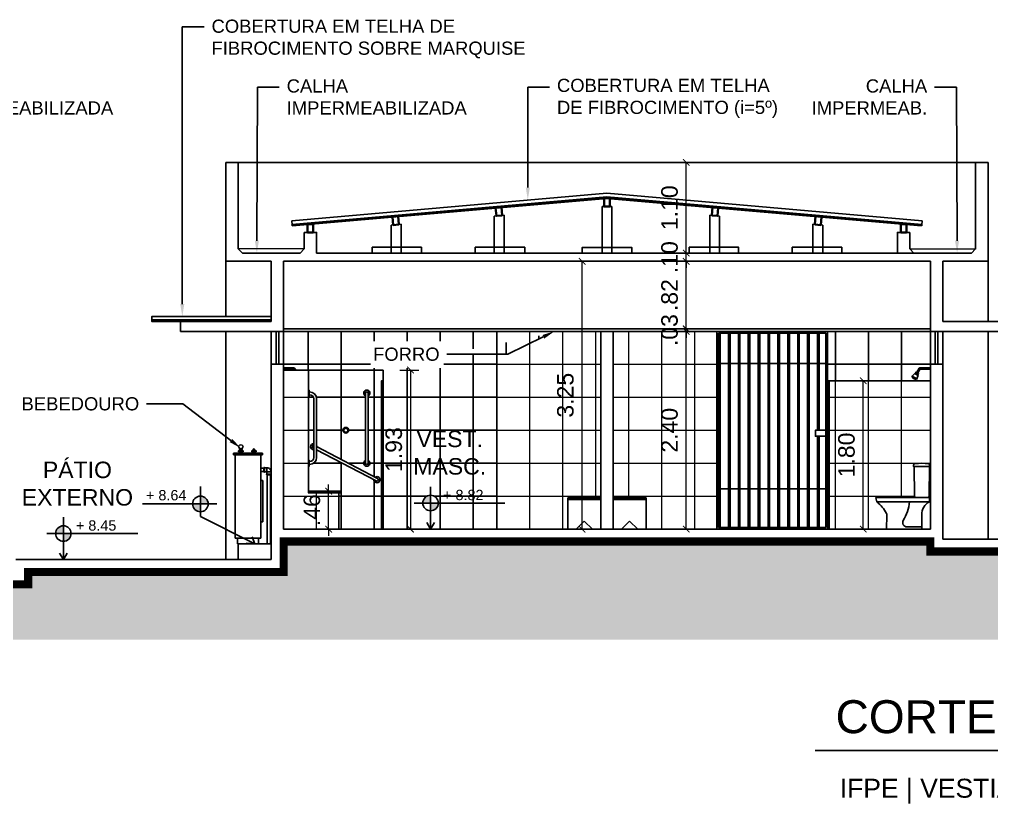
# Model space of a CAD drawing. Header units: metres. Extents: x 2304 to 3408, y 318 to 588.
# Drawn here: x 2666.67 to 2678.47, y 367.26 to 376.77 of the extents above; entities that cross this region are included whole.
import ezdxf
from ezdxf import colors
from ezdxf.entities.mleader import LeaderData, LeaderLine
from ezdxf.math import Vec2, Vec3

# ---------------------------------------------------------------- set-up
doc = ezdxf.new("R2010")
doc.units = ezdxf.units.M
doc.header["$LTSCALE"] = 5.5
doc.header["$MEASUREMENT"] = 0
doc.header["$PDMODE"] = 1
doc.linetypes.add('CONTINU', pattern=[0])
for name, color, linetype, lineweight in [('2prancha', 4, 'Continuous', 18), ('ESQUADRIAS', 3, 'Continuous', 35), ('HACH', 251, 'Continuous', 5), ('texto', 3, 'Continuous', 25)]:
    doc.layers.add(name, color=color, linetype=linetype, lineweight=lineweight)
for name, color, linetype in [('COTA 1 100', 2, 'Continuous'), ('COTA DE NÍVEL', 7, 'Continuous'), ('HACHURA PISOS', 250, 'Continuous'), ('Layout-int', 1, 'Continuous'), ('PENA 0.05', 8, 'Continuous'), ('PENA 0.15', 7, 'Continuous'), ('PENA 0.2', 2, 'Continuous'), ('PENA 01', 1, 'Continuous'), ('PENA 02', 2, 'Continuous'), ('PENA 03', 3, 'Continuous'), ('PENA 06', 6, 'Continuous'), ('TXT ESPECIFICAÇÃO', 7, 'Continuous'), ('TXT ESPECIFICAÇÕES', 7, 'Continuous')]:
    doc.layers.add(name, color=color, linetype=linetype)
doc.styles.add('GRAF', font='GRAF.SHX')
doc.styles.add('Luana', font='arial.ttf')
doc.styles.get("Standard").update_dxf_attribs({"font": 'arial.ttf'})
doc.dimstyles.new('arial100', dxfattribs={"dimtxt": 0.2, "dimasz": 0.08, "dimexe": 0.1, "dimexo": 0.2, "dimgap": 0.1, "dimtad": 1, "dimzin": 4, "dimdsep": 46, "dimtxsty": 'Luana', "dimblk": 'ARCHTICK', "dimcen": 0, "dimclrd": 7, "dimclre": 7, "dimclrt": 256, "dimadec": 0, "dimazin": 0, "dimtfac": 1, "dimtix": 1, "dimtmove": 0, "dimatfit": 3, "dimldrblk": 'CLOSEDBLANK', "dimfxl": 0, "dimlwd": 5, "dimlwe": 5, "dimarcsym": 0})
pattern_1 = [(0, (2670.17556, 370.5858), (0, 0.4), []), (90, (2670.17556, 370.5858), (-0.4, 2e-17), [])]
pattern_2 = [(90, (2675.15556, 370.60582), (-0.12, 7e-18), [])]

# ---------------------------------------------------------------- blocks, each defined once
blk = doc.blocks.new('7013017_v')
blk.add_lwpolyline([(663, 381, 0.482386), (660, 385), (179, 385, -0.001391), (179, 385), (179, 385, 0.41156), (193, 399), (195, 759), (204, 759), (204, 777, 0.395414), (184, 797, 0.021423), (24, 797, 0.395777), (10, 782), (10, 760, 0.414024), (12, 759), (15, 399, 0.410458), (29, 385), (29, 385, -0.001503), (29, 385), (10, 385), (12, 331, -0.275613), (105, 175), (105, 0), (532, 0), (527, 170, -0.126131), (532, 191, -0.113877), (650, 330)], format="xyb", close=True)
at = {"layer": 'Layout-int', "color": 0, "linetype": 'CONTINU'}
for points in [[(12, 759), (195, 759)], [(29, 385), (179, 385)], [(12, 331), (650, 330)], [(105, 28), (285, 28)]]:
    blk.add_lwpolyline(points, dxfattribs=at)
for points in [[(252, 331, 0.108889), (328, 105)], [(285, 28, 0.583648), (328, 105)]]:
    blk.add_lwpolyline(points, format="xyb", dxfattribs=at)
blk = doc.blocks.new('NIV02')
h = blk.add_hatch(color=256)
h.paths.add_polyline_path([(-43.09, -49.03, 0.414214), (-44.59, -50.53), (-43.09, -50.53)])
h.paths.add_polyline_path([(-43.09, -52.04, 0.414214), (-41.58, -50.53), (-43.09, -50.53)])
for p, q in [((-43.09, -47.38), (-43.09, -55.58)), ((-46.27, -50.53), (-28.68, -50.53))]:
    blk.add_line(p, q)
blk.add_lwpolyline([(-42.36, -54.32), (-43.09, -55.58), (-43.82, -54.32)])
blk.add_circle((-43.09, -50.53), 1.5)
at = {"style": 'GRAF'}
blk.add_attdef('ELEV', (-40.66, -49.96), '', height=1.26, dxfattribs=at)
blk = doc.blocks.new('A$C570A033E')
at = {"layer": 'PENA 01'}
for p, q in [((0.029, 1.139), (0.009, 1.188)), ((0.047, 1.139), (0.068, 1.188)), ((0.302, 1.1), (-0.05, 1.1)), ((-0.05, 1.08), (-0.05, 1.1)), ((0.302, 1.08), (-0.05, 1.08)), ((-0.03, 0.07), (-0.03, 1.08)), ((0.034, 1.142), (0.012, 1.129)), ((0.012, 1.129), (0.066, 1.129)), ((0.012, 1.12), (0.012, 1.129)), ((0.012, 1.12), (0.066, 1.12)), ((0.017, 1.1), (0.017, 1.12)), ((0.034, 1.153), (0.034, 1.142)), ((0.043, 1.153), (0.034, 1.153)), ((0.034, 1.142), (0.043, 1.142)), ((0.043, 1.142), (0.043, 1.153)), ((0.066, 1.129), (0.043, 1.142)), ((0.058, 1.1), (0.058, 1.12)), ((0.066, 1.129), (0.066, 1.12)), ((0.193, 1.142), (0.171, 1.129)), ((0.171, 1.129), (0.225, 1.129)), ((0.171, 1.12), (0.171, 1.129)), ((0.171, 1.12), (0.225, 1.12)), ((0.176, 1.1), (0.176, 1.12)), ((0.202, 1.153), (0.193, 1.153)), ((0.193, 1.153), (0.193, 1.142)), ((0.193, 1.142), (0.202, 1.142)), ((0.202, 1.142), (0.202, 1.153)), ((0.225, 1.129), (0.202, 1.142)), ((0.217, 1.1), (0.217, 1.12)), ((0.225, 1.129), (0.225, 1.12)), ((0.282, 0.07), (0.282, 1.08)), ((0.302, 1.08), (0.302, 1.1)), ((0.317, 0.92), (0.282, 0.92)), ((0.317, 0.88), (0.282, 0.88)), ((0.317, 0.928), (0.317, 0.872)), ((0.317, 0.928), (0.324, 0.928)), ((0.317, 0.872), (0.324, 0.872)), ((0.327, 0.925), (0.324, 0.928)), ((0.324, 0.872), (0.324, 0.928)), ((0.327, 0.875), (0.324, 0.872)), ((0.327, 0.925), (0.355, 0.925)), ((0.327, 0.875), (0.327, 0.925)), ((0.327, 0.875), (0.355, 0.875)), ((0.355, 0.847), (0.352, 0.844)), ((0.408, 0.844), (0.352, 0.844)), ((0.352, 0.837), (0.352, 0.844)), ((0.352, 0.837), (0.408, 0.837)), ((0.355, 0.875), (0.355, 0.925)), ((0.359, 0.923), (0.355, 0.923)), ((0.403, 0.875), (0.355, 0.875)), ((0.355, 0.847), (0.355, 0.875)), ((0.405, 0.847), (0.355, 0.847)), ((0.36, 0), (0.36, 0.837)), ((0.4, 0), (0.4, 0.837)), ((0.403, 0.875), (0.405, 0.875)), ((0.405, 0.847), (0.405, 0.875)), ((0.405, 0.847), (0.408, 0.844)), ((0.408, 0.837), (0.408, 0.844)), ((0.307, 0.77), (0.282, 0.77)), ((0.307, 0.27), (0.307, 0.77)), ((0.307, 0.27), (0.282, 0.27)), ((0.282, 0.07), (-0.03, 0.07)), ((0, 0), (0, 0.07)), ((0.252, 0), (0.252, 0.07))]:
    blk.add_line(p, q, dxfattribs=at)
for centre, radius, start, end in [((0.038, 1.164), 0.0377, 38.464, 141.536), ((0.36, 0.88), 0.043, 352.8092, 92.0271)]:
    blk.add_arc(centre, radius, start, end, dxfattribs=at)
blk = doc.blocks.new('Chuveiro13')
at = {"color": 0}
for p, q in [((-10.7, 20.7), (-10.7, 17.8)), ((-10.7, 20.7), (-10, 20.7)), ((-10.7, 17.8), (-10, 17.8)), ((-10, 20.7), (-10, 17.8)), ((-10, 20), (1.9, 20)), ((-10, 18.5), (1, 18.5)), ((1.9, 18), (4.3, 13.9)), ((2.7, 19.5), (5.6, 14.7)), ((3.5, 13.4), (6.4, 15.1)), ((3.5, 13.4), (6.4, 15)), ((4.1, 12.3), (3.5, 13.4)), ((4.1, 12.3), (7, 14)), ((4.1, 12.3), (5.3, 12.4)), ((4.2, 11.2), (8, 13.3)), ((4.2, 11.2), (5.3, 12.4)), ((4.3, 10.9), (8.1, 13.1)), ((5.3, 12.4), (6.4, 13)), ((7, 14), (6.4, 15.1)), ((7, 14), (6.4, 13)), ((8, 13.3), (6.4, 13)), ((11.3, 9.9), (8, 13.3)), ((5.6, 6.6), (4.2, 11.2)), ((5.6, 6.6), (11.3, 9.9)), ((5.6, 6.6), (6.1, 5.7)), ((6.1, 5.7), (11.8, 9)), ((7.2, 6.4), (7.9, 6.2)), ((7.9, 6.2), (10.5, 7.7)), ((10.7, 8.4), (10.5, 7.7)), ((11.3, 9.9), (11.8, 9))]:
    blk.add_line(p, q, dxfattribs=at)
for centre in [(1, 17.5), (1.9, 19)]:
    blk.add_arc(centre, 1, 30, 90, dxfattribs=at)
blk = doc.blocks.new('_ArchTick')
at = {"color": 0, "linetype": 'ByBlock', "const_width": 0.15}
blk.add_lwpolyline([(-0.5, -0.5), (0.5, 0.5)], dxfattribs=at)
blk = doc.blocks.new('*D143')
at = {"layer": 'COTA 1 100', "color": 7, "lineweight": 5}
for p, q in [((2677.526, 372.986), (2674.663, 372.986)), ((2674.763, 370.586), (2674.763, 372.986)), ((2677.526, 370.586), (2674.663, 370.586))]:
    blk.add_line(p, q, dxfattribs=at)
at = {"layer": 'Defpoints', "color": 0}
for p in [(2674.763, 372.986), (2677.726, 372.986), (2677.726, 370.586)]:
    blk.add_point(p, dxfattribs=at)
at = {"layer": 'COTA 1 100', "color": 7, "lineweight": 5, "xscale": 0.08, "yscale": 0.08, "zscale": 0.08}
for p, rotation in [((2674.763, 372.986), 90), ((2674.763, 370.586), 270)]:
    blk.add_blockref('_ArchTick', p, dxfattribs=dict(at, rotation=rotation))
at = {"layer": 'COTA 1 100', "insert": (2674.561, 371.786), "char_height": 0.2, "attachment_point": 5, "rotation": 90, "style": 'Luana'}
blk.add_mtext('2.40', dxfattribs=at)
blk = doc.blocks.new('_ClosedBlank')
at = {"layer": '2prancha', "color": 0, "lineweight": -2}
for p, q in [((-1, 0.17), (0, 0)), ((-1, 0.17), (-1, -0.17)), ((0, 0), (-1, -0.17))]:
    blk.add_line(p, q, dxfattribs=at)
blk = doc.blocks.new('*D144')
at = {"layer": 'COTA 1 100', "color": 7, "lineweight": 5}
for p, q in [((2677.526, 373.016), (2674.663, 373.016)), ((2674.763, 373.016), (2674.763, 373.096)), ((2674.763, 372.986), (2674.763, 373.016)), ((2677.526, 372.986), (2674.663, 372.986)), ((2674.763, 372.986), (2674.763, 372.906))]:
    blk.add_line(p, q, dxfattribs=at)
at = {"layer": 'Defpoints', "color": 0}
for p in [(2674.763, 373.016), (2677.726, 373.016), (2677.726, 372.986)]:
    blk.add_point(p, dxfattribs=at)
at = {"layer": 'COTA 1 100', "color": 7, "lineweight": 5, "xscale": 0.08, "yscale": 0.08, "zscale": 0.08}
for p, rotation in [((2674.763, 373.016), 270), ((2674.763, 372.986), 90)]:
    blk.add_blockref('_ArchTick', p, dxfattribs=dict(at, rotation=rotation))
at = {"layer": 'COTA 1 100', "insert": (2674.561, 373.001), "char_height": 0.2, "attachment_point": 5, "rotation": 90, "style": 'Luana'}
blk.add_mtext('.03', dxfattribs=at)
blk = doc.blocks.new('*D145')
at = {"layer": 'COTA 1 100', "color": 7, "lineweight": 5}
for p, q in [((2677.526, 373.836), (2674.663, 373.836)), ((2674.763, 373.016), (2674.763, 373.836)), ((2677.526, 373.016), (2674.663, 373.016))]:
    blk.add_line(p, q, dxfattribs=at)
at = {"layer": 'Defpoints', "color": 0}
for p in [(2674.763, 373.836), (2677.726, 373.836), (2677.726, 373.016)]:
    blk.add_point(p, dxfattribs=at)
at = {"layer": 'COTA 1 100', "color": 7, "lineweight": 5, "xscale": 0.08, "yscale": 0.08, "zscale": 0.08}
for p, rotation in [((2674.763, 373.836), 90), ((2674.763, 373.016), 270)]:
    blk.add_blockref('_ArchTick', p, dxfattribs=dict(at, rotation=rotation))
at = {"layer": 'COTA 1 100', "insert": (2674.561, 373.426), "char_height": 0.2, "attachment_point": 5, "rotation": 90, "style": 'Luana'}
blk.add_mtext('.82', dxfattribs=at)
blk = doc.blocks.new('*D146')
at = {"layer": 'COTA 1 100', "color": 7, "lineweight": 5}
for p, q in [((2674.763, 373.936), (2674.763, 374.016)), ((2677.526, 373.936), (2674.663, 373.936)), ((2677.526, 373.836), (2674.663, 373.836)), ((2674.763, 373.836), (2674.763, 373.936)), ((2674.763, 373.836), (2674.763, 373.756))]:
    blk.add_line(p, q, dxfattribs=at)
at = {"layer": 'Defpoints', "color": 0}
for p in [(2674.763, 373.936), (2677.726, 373.936), (2677.726, 373.836)]:
    blk.add_point(p, dxfattribs=at)
at = {"layer": 'COTA 1 100', "color": 7, "lineweight": 5, "xscale": 0.08, "yscale": 0.08, "zscale": 0.08}
for p, rotation in [((2674.763, 373.936), 270), ((2674.763, 373.836), 90)]:
    blk.add_blockref('_ArchTick', p, dxfattribs=dict(at, rotation=rotation))
at = {"layer": 'COTA 1 100', "insert": (2674.561, 373.886), "char_height": 0.2, "attachment_point": 5, "rotation": 90, "style": 'Luana'}
blk.add_mtext('.10', dxfattribs=at)
blk = doc.blocks.new('*D147')
at = {"layer": 'COTA 1 100', "color": 7, "lineweight": 5}
for p, q in [((2671.286, 372.516), (2671.516, 372.516)), ((2671.416, 372.516), (2671.416, 370.586)), ((2671.266, 370.586), (2671.516, 370.586))]:
    blk.add_line(p, q, dxfattribs=at)
at = {"layer": 'Defpoints', "color": 0}
for p in [(2671.086, 372.516), (2671.066, 370.586), (2671.416, 370.586)]:
    blk.add_point(p, dxfattribs=at)
at = {"layer": 'COTA 1 100', "color": 7, "lineweight": 5, "xscale": 0.08, "yscale": 0.08, "zscale": 0.08}
for p, rotation in [((2671.416, 372.516), 90), ((2671.416, 370.586), 270)]:
    blk.add_blockref('_ArchTick', p, dxfattribs=dict(at, rotation=rotation))
at = {"layer": 'COTA 1 100', "insert": (2671.214, 371.551), "char_height": 0.2, "attachment_point": 5, "rotation": 90, "style": 'Luana'}
blk.add_mtext('1.93', dxfattribs=at)
blk = doc.blocks.new('*D148')
at = {"layer": 'COTA 1 100', "color": 7, "lineweight": 5}
for p, q in [((2670.422, 371.046), (2670.422, 371.126)), ((2670.346, 371.046), (2670.322, 371.046)), ((2670.422, 370.586), (2670.422, 371.046)), ((2670.346, 370.586), (2670.322, 370.586)), ((2670.422, 370.586), (2670.422, 370.506))]:
    blk.add_line(p, q, dxfattribs=at)
at = {"layer": 'Defpoints', "color": 0}
for p in [(2670.422, 371.046), (2670.546, 371.046), (2670.546, 370.586)]:
    blk.add_point(p, dxfattribs=at)
at = {"layer": 'COTA 1 100', "color": 7, "lineweight": 5, "xscale": 0.08, "yscale": 0.08, "zscale": 0.08}
for p, rotation in [((2670.422, 371.046), 270), ((2670.422, 370.586), 90)]:
    blk.add_blockref('_ArchTick', p, dxfattribs=dict(at, rotation=rotation))
at = {"layer": 'COTA 1 100', "insert": (2670.22, 370.816), "char_height": 0.2, "attachment_point": 5, "rotation": 90, "style": 'Luana'}
blk.add_mtext('.46', dxfattribs=at)
blk = doc.blocks.new('*D149')
at = {"layer": 'COTA 1 100', "color": 7, "lineweight": 5}
for p, q in [((2676.696, 372.386), (2677.011, 372.386)), ((2676.911, 370.586), (2676.911, 372.386)), ((2676.696, 370.586), (2677.011, 370.586))]:
    blk.add_line(p, q, dxfattribs=at)
at = {"layer": 'Defpoints', "color": 0}
for p in [(2676.496, 372.386), (2676.911, 372.386), (2676.496, 370.586)]:
    blk.add_point(p, dxfattribs=at)
at = {"layer": 'COTA 1 100', "color": 7, "lineweight": 5, "xscale": 0.08, "yscale": 0.08, "zscale": 0.08}
for p, rotation in [((2676.911, 372.386), 90), ((2676.911, 370.586), 270)]:
    blk.add_blockref('_ArchTick', p, dxfattribs=dict(at, rotation=rotation))
at = {"layer": 'COTA 1 100', "insert": (2676.709, 371.486), "char_height": 0.2, "attachment_point": 5, "rotation": 90, "style": 'Luana'}
blk.add_mtext('1.80', dxfattribs=at)
blk = doc.blocks.new('*D151')
at = {"layer": 'COTA 1 100', "color": 7, "lineweight": 5}
for p, q in [((2678.076, 375.036), (2674.663, 375.036)), ((2674.763, 373.936), (2674.763, 375.036)), ((2677.526, 373.936), (2674.663, 373.936))]:
    blk.add_line(p, q, dxfattribs=at)
at = {"layer": 'Defpoints', "color": 0}
for p in [(2674.763, 375.036), (2678.276, 375.036), (2677.726, 373.936)]:
    blk.add_point(p, dxfattribs=at)
at = {"layer": 'COTA 1 100', "color": 7, "lineweight": 5, "xscale": 0.08, "yscale": 0.08, "zscale": 0.08}
for p, rotation in [((2674.763, 375.036), 90), ((2674.763, 373.936), 270)]:
    blk.add_blockref('_ArchTick', p, dxfattribs=dict(at, rotation=rotation))
at = {"layer": 'COTA 1 100', "insert": (2674.561, 374.486), "char_height": 0.2, "attachment_point": 5, "rotation": 90, "style": 'Luana'}
blk.add_mtext('1.10', dxfattribs=at)
blk = doc.blocks.new('*D164')
at = {"layer": 'COTA 1 100', "color": 7, "lineweight": 5}
for p, q in [((2673.526, 373.836), (2673.399, 373.836)), ((2673.499, 370.586), (2673.499, 373.836)), ((2673.526, 370.586), (2673.399, 370.586))]:
    blk.add_line(p, q, dxfattribs=at)
at = {"layer": 'Defpoints', "color": 0}
for p in [(2673.499, 373.836), (2673.726, 373.836), (2673.726, 370.586)]:
    blk.add_point(p, dxfattribs=at)
at = {"layer": 'COTA 1 100', "color": 7, "lineweight": 5, "xscale": 0.08, "yscale": 0.08, "zscale": 0.08}
for p, rotation in [((2673.499, 373.836), 90), ((2673.499, 370.586), 270)]:
    blk.add_blockref('_ArchTick', p, dxfattribs=dict(at, rotation=rotation))
at = {"layer": 'COTA 1 100', "insert": (2673.297, 372.211), "char_height": 0.2, "attachment_point": 5, "rotation": 90, "style": 'Luana'}
blk.add_mtext('3.25', dxfattribs=at)

msp = doc.modelspace()

# ---------------------------------------------------------------- hatches: boundary and pattern name
h = msp.add_hatch(color=256)
h.paths.add_polyline_path([(2668.866, 370.892), (2668.96, 370.892, 0.414214), (2668.866, 370.986)])
h.paths.add_polyline_path([(2668.866, 370.892), (2668.772, 370.892, 0.414214), (2668.866, 370.798)])
at = {"layer": 'HACH'}
h = msp.add_hatch(dxfattribs=at)
h.set_pattern_fill('_USER', color=256, scale=0.4, style=0, double=1, pattern_type=0)
h.set_pattern_definition([(0, (2672.46556, 370.5858), (0, 0.4), []), (90, (2672.46556, 370.5858), (-0.4, 2e-17), [])])
h.paths.add_polyline_path([(2672.466, 370.586), (2673.325, 370.586), (2673.325, 370.946), (2673.325, 370.966), (2673.726, 370.966), (2673.726, 372.986), (2672.466, 372.986)])
h.paths.add_polyline_path([(2675.136, 372.986), (2673.876, 372.986), (2673.876, 370.966), (2674.276, 370.966), (2674.276, 370.946), (2674.276, 370.586), (2675.136, 370.586)])
h = msp.add_hatch(dxfattribs=at)
h.set_pattern_fill('_USER', color=256, scale=0.4, style=0, double=1, pattern_type=0)
h.set_pattern_definition([(0, (2669.87556, 370.5858), (0, 0.4), []), (90, (2669.87556, 370.5858), (-0.4, 2e-17), [])])
h.paths.add_polyline_path([(2669.876, 370.586), (2670.546, 370.586), (2670.546, 371.026), (2670.176, 371.026), (2670.176, 372.516), (2669.876, 372.516)])
h = msp.add_hatch(dxfattribs=at)
h.set_pattern_fill('_USER', color=256, scale=0.4, style=0, double=1, pattern_type=0)
h.set_pattern_definition(pattern_1)
h.paths.add_polyline_path([(2677.726, 372.386), (2676.496, 372.386), (2676.496, 370.786), (2676.496, 370.586), (2677.194, 370.586), (2677.198, 370.756, 0.125813), (2677.194, 370.777, 0.113877), (2677.076, 370.916), (2677.061, 370.971), (2677.547, 370.971, -0.413188), (2677.532, 370.985), (2677.531, 371.344), (2677.522, 371.344), (2677.522, 371.362, -0.40799), (2677.542, 371.383, -0.02132), (2677.701, 371.383, -0.401874), (2677.716, 371.368), (2677.716, 371.344), (2677.714, 371.344), (2677.711, 370.985, -0.411774), (2677.697, 370.971), (2677.716, 370.971), (2677.714, 370.917, 0.275612), (2677.621, 370.761), (2677.621, 370.586), (2677.726, 370.586)])
h = msp.add_hatch(dxfattribs=at)
h.set_pattern_fill('AR-SAND,_O', color=256, scale=0.015)
h.set_pattern_definition([(37.5, (2657.41556, 370.415818), (-0.0009449, 0.028902357), [0, -0.0228, 0, -0.0255, 0, -0.024375]), (7.5, (2657.41556, 370.41582), (0.02654665, 0.04233219), [0, -0.0123, 0, -0.02055, 0, -0.007875]), (327.5, (2657.39711, 370.415818), (0.04671213, 8.4886e-05), [0, -0.0075, 0, -0.027, 0, -0.03525]), (317.5, (2657.39711, 370.41582), (0.0450919, 0.01316513), [0, -0.00375, 0, -0.0177, 0, -0.02025])])
h.paths.add_polyline_path([(2670.566, 371.046), (2670.176, 371.046), (2670.176, 371.026), (2670.566, 371.026)])
at = {"layer": 'HACHURA PISOS'}
h = msp.add_hatch(dxfattribs=at)
h.set_pattern_fill('_USER,_O', color=256, scale=0.4, double=1, pattern_type=0)
h.set_pattern_definition(pattern_1)
h.paths.add_polyline_path([(2677.726, 372.386), (2677.726, 372.986), (2676.476, 372.986), (2676.476, 372.386), (2676.496, 372.386)])
h.paths.add_polyline_path([(2672.466, 372.986), (2669.876, 372.986), (2669.876, 372.516), (2670.176, 372.516), (2671.086, 372.516), (2671.086, 372.386), (2671.086, 370.786), (2671.086, 370.586), (2671.66, 370.586), (2671.66, 370.808, -0.414214), (2671.565, 370.902, -1), (2671.754, 370.902), (2672.466, 370.902)])
h.paths.add_polyline_path([(2672.466, 370.586), (2672.466, 370.902), (2671.754, 370.902, -0.414214), (2671.66, 370.808), (2671.66, 370.586)], flags=17)
h.paths.add_polyline_path([(2671.401, 371.135), (2672.386, 371.135), (2672.386, 371.884), (2671.401, 371.884)], flags=24)
edge = h.paths.add_edge_path()
edge.add_line((2670.932, 372.539), (2671.819, 372.539))
edge.add_line((2671.819, 372.539), (2671.819, 372.869))
edge.add_line((2671.819, 372.869), (2670.932, 372.869))
edge.add_line((2670.932, 372.869), (2670.932, 372.539))
edge.add_line((2672.596, 372.708), (2671.859, 372.708))
edge.add_line((2673.029, 372.92), (2672.596, 372.708))
edge.add_line((2673.018, 372.942), (2673.163, 372.986))
edge.add_line((2673.163, 372.986), (2673.04, 372.897))
edge.add_line((2673.04, 372.897), (2673.018, 372.942))
h = msp.add_hatch(dxfattribs=at)
h.set_pattern_fill('_USER,_O', color=256, scale=0.4, double=1, pattern_type=0)
h.set_pattern_definition(pattern_1)
h.paths.add_polyline_path([(2671.066, 372.386), (2671.086, 372.386), (2671.086, 372.516), (2670.176, 372.516), (2670.176, 372.274), (2670.186, 372.274), (2670.186, 372.252), (2670.191, 372.252, -0.414214), (2670.276, 372.167), (2670.276, 371.788), (2670.276, 371.599, -0.090908), (2670.278, 371.586), (2670.987, 371.217, -4.042323), (2670.971, 371.186), (2670.276, 371.548), (2670.276, 371.455, -0.414214), (2670.191, 371.37), (2670.186, 371.37), (2670.186, 371.347), (2670.176, 371.046), (2670.566, 371.046), (2670.566, 371.026), (2670.546, 371.026), (2670.546, 370.586), (2671.066, 370.586)])
h.paths.add_polyline_path([(2670.904, 372.203), (2670.904, 371.419, -4.038071), (2670.869, 371.419), (2670.869, 372.203, -4.038071)], flags=16)
h.paths.add_polyline_path([(2670.666, 371.786, -1), (2670.596, 371.786, -1)], flags=16)
h.paths.add_polyline_path([(2670.656, 371.786, -1), (2670.606, 371.786, -1)], flags=0)
h.paths.add_polyline_path([(2670.186, 371.424), (2670.186, 371.405, 0.440372), (2670.241, 371.455), (2670.241, 371.548, -1), (2670.241, 371.623), (2670.241, 371.788), (2670.241, 372.167, 0.440372), (2670.186, 372.217), (2670.186, 372.197), (2670.179, 371.424)], flags=17)
at = {"layer": 'PENA 01'}
h = msp.add_hatch(dxfattribs=at)
h.set_pattern_fill('_USER', color=256, scale=0.12, angle=90, style=0, pattern_type=0)
h.set_pattern_definition(pattern_2)
h.paths.add_polyline_path([(2676.332, 371.786), (2676.441, 371.786), (2676.441, 372.966), (2675.141, 372.966), (2675.141, 370.606), (2676.441, 370.606), (2676.441, 371.714), (2676.332, 371.714)])
h = msp.add_hatch(dxfattribs=at)
h.set_pattern_fill('_USER', color=256, scale=0.12, angle=90, style=0, pattern_type=0)
h.set_pattern_definition(pattern_2)
h.paths.add_polyline_path([(2676.332, 371.786), (2676.456, 371.786), (2676.456, 372.966), (2675.156, 372.966), (2675.156, 370.606), (2676.456, 370.606), (2676.456, 371.714), (2676.332, 371.714)])
h = msp.add_hatch(dxfattribs=at)
h.set_pattern_fill('_USER', color=256, scale=0.12, angle=90, style=0, pattern_type=0)
h.set_pattern_definition([(90, (2675.17556, 370.60582), (-0.12, 7e-18), [])])
h.paths.add_polyline_path([(2676.461, 372.966), (2675.161, 372.966), (2675.161, 370.606), (2676.461, 370.606)])
h.paths.add_polyline_path([(2676.332, 371.786), (2676.332, 371.714), (2676.456, 371.714), (2676.456, 371.786)], flags=0)
at = {"layer": 'PENA 01', "ltscale": 1.5}
h = msp.add_hatch(dxfattribs=at)
h.set_pattern_fill('EARTH', color=256, scale=0.75, angle=45, style=0, double=1)
h.set_pattern_definition([(45, (2723.2672, 375.15923), (3e-17, 0.26516504), [0.1875, -0.1875]), (45, (2723.21748, 375.20895), (3e-17, 0.26516504), [0.1875, -0.1875]), (45, (2723.16776, 375.25867), (3e-17, 0.26516504), [0.1875, -0.1875]), (135, (2723.16776, 375.29181), (-0.26516504, 6e-17), [0.1875, -0.1875]), (135, (2723.21748, 375.34153), (-0.26516504, 6e-17), [0.1875, -0.1875]), (135, (2723.2672, 375.39125), (-0.26516504, 6e-17), [0.1875, -0.1875])])
h.paths.add_polyline_path([(2687.605, 370.016), (2686.656, 370.016), (2686.656, 370.316), (2684.426, 370.316), (2684.426, 370.016), (2681.376, 370.016), (2681.376, 370.316), (2677.726, 370.316), (2677.726, 370.436), (2669.876, 370.436), (2669.876, 370.066), (2666.776, 370.066), (2666.776, 369.916), (2666.277, 369.916), (2666.277, 370.066), (2665.476, 370.066), (2665.476, 370.266), (2651.229, 370.266), (2650.829, 370.246), (2649.476, 370.246), (2649.476, 370.316), (2641.63, 370.316), (2641.63, 370.226), (2639.899, 370.226), (2639.899, 369.246), (2687.605, 369.244)])

# ---------------------------------------------------------------- linework, layer by layer
for p, q in [((2668.866, 371.105), (2668.866, 370.741)), ((2669.066, 370.892), (2668.165, 370.892)), ((2668.866, 370.741), (2669.526, 370.406))]:
    msp.add_line(p, q)
msp.add_lwpolyline([(2669.423, 370.416), (2669.526, 370.406), (2669.495, 370.492)])
msp.add_circle((2668.866, 370.892), 0.0943)
at = {"layer": 'COTA 1 100'}
for radius in [0.035, 0.025]:
    msp.add_circle((2670.631, 371.786), radius, dxfattribs=at)
at = {"layer": 'ESQUADRIAS'}
for p, q in [((2669.98, 374.28), (2673.801, 374.614)), ((2669.981, 374.27), (2673.801, 374.604)), ((2677.621, 374.28), (2673.801, 374.614)), ((2677.62, 374.27), (2673.801, 374.604)), ((2669.98, 374.28), (2669.981, 374.27)), ((2677.621, 374.28), (2677.62, 374.27))]:
    msp.add_line(p, q, dxfattribs=at)
for points in [[(2673.766, 374.601), (2673.836, 374.601), (2673.836, 374.501), (2673.766, 374.501)], [(2673.836, 374.601), (2673.766, 374.601), (2673.766, 374.501), (2673.836, 374.501)], [(2672.519, 374.492), (2672.449, 374.486), (2672.458, 374.386), (2672.528, 374.392)], [(2675.082, 374.492), (2675.152, 374.486), (2675.143, 374.386), (2675.074, 374.392)], [(2671.267, 374.382), (2671.198, 374.376), (2671.206, 374.276), (2671.276, 374.283)], [(2676.334, 374.382), (2676.404, 374.376), (2676.395, 374.276), (2676.325, 374.283)], [(2670.166, 374.286), (2670.236, 374.286), (2670.236, 374.186), (2670.166, 374.186)], [(2677.436, 374.286), (2677.366, 374.286), (2677.366, 374.186), (2677.436, 374.186)]]:
    msp.add_lwpolyline(points, close=True, dxfattribs=at)
at = {"layer": 'HACH'}
for p, q in [((2670.126, 373.986), (2669.326, 373.986)), ((2677.476, 373.986), (2678.276, 373.986))]:
    msp.add_line(p, q, dxfattribs=at)
at = {"layer": 'PENA 0.15'}
for p, q in [((2669.176, 373.166), (2669.176, 375.036)), ((2678.426, 373.106), (2678.426, 373.836)), ((2669.176, 370.216), (2669.176, 372.986)), ((2678.426, 370.466), (2678.426, 372.986)), ((2670.176, 372.516), (2671.086, 372.516)), ((2671.086, 372.386), (2671.086, 372.516)), ((2676.476, 372.386), (2677.726, 372.386)), ((2670.191, 372.252), (2670.186, 372.252)), ((2670.191, 372.217), (2670.186, 372.217)), ((2670.241, 372.167), (2670.241, 371.788)), ((2670.276, 372.167), (2670.276, 371.788)), ((2670.241, 371.788), (2670.241, 371.455)), ((2670.276, 371.788), (2670.276, 371.455)), ((2670.191, 371.405), (2670.186, 371.405)), ((2670.191, 371.37), (2670.186, 371.37)), ((2673.325, 370.946), (2673.325, 370.586)), ((2674.276, 370.946), (2674.276, 370.586))]:
    msp.add_line(p, q, dxfattribs=at)
for points in [[(2669.176, 373.166), (2669.176, 373.906)], [(2673.425, 370.586), (2673.525, 370.681)], [(2673.625, 370.586), (2673.525, 370.681)], [(2673.976, 370.586), (2674.076, 370.681)], [(2674.176, 370.586), (2674.076, 370.681)]]:
    msp.add_lwpolyline(points, dxfattribs=at)
for points in [[(2670.176, 372.197), (2670.186, 372.197), (2670.186, 372.274), (2670.176, 372.274)], [(2670.176, 371.424), (2670.186, 371.424), (2670.186, 371.347), (2670.176, 371.347)], [(2673.325, 370.966), (2673.726, 370.966), (2673.726, 370.946), (2673.325, 370.946)], [(2674.276, 370.966), (2673.876, 370.966), (2673.876, 370.946), (2674.276, 370.946)]]:
    msp.add_lwpolyline(points, close=True, dxfattribs=at)
for centre, radius, start, end in [((2670.191, 372.167), 0.085, 0, 90), ((2670.191, 372.167), 0.05, 0, 90), ((2670.191, 371.455), 0.05, 270, 360), ((2670.191, 371.455), 0.085, 270, 360)]:
    msp.add_arc(centre, radius, start, end, dxfattribs=at)
at = {"layer": 'PENA 01'}
for p, q in [((2669.326, 375.036), (2678.276, 375.036)), ((2672.466, 372.986), (2672.466, 370.586)), ((2675.136, 372.986), (2675.136, 370.586)), ((2676.476, 370.586), (2676.476, 372.986)), ((2669.876, 372.55), (2669.876, 372.521)), ((2669.876, 372.55), (2669.883, 372.55)), ((2669.876, 372.521), (2669.883, 372.521)), ((2669.883, 372.55), (2669.883, 372.521)), ((2669.883, 372.543), (2670.001, 372.543)), ((2669.883, 372.528), (2669.992, 372.528)), ((2670.001, 372.523), (2670.005, 372.516)), ((2670.01, 372.538), (2670.023, 372.516)), ((2675.156, 372.597), (2676.476, 372.597)), ((2670.869, 371.386), (2670.869, 372.236)), ((2670.904, 372.236), (2670.904, 371.386)), ((2670.276, 371.587), (2671.017, 371.201)), ((2670.241, 371.566), (2670.232, 371.571)), ((2670.999, 371.171), (2670.276, 371.548)), ((2675.156, 371.077), (2676.476, 371.077)), ((2669.318, 370.406), (2669.326, 370.406))]:
    msp.add_line(p, q, dxfattribs=at)
at = {"layer": 'PENA 01', "ltscale": 1.5}
for p, q in [((2669.976, 374.329), (2673.801, 374.664)), ((2677.626, 374.329), (2673.801, 374.664)), ((2673.741, 374.005), (2673.741, 374.501)), ((2673.861, 374.501), (2673.741, 374.501)), ((2673.741, 374.005), (2673.741, 374.501)), ((2673.741, 374.501), (2673.861, 374.501)), ((2673.861, 374.005), (2673.861, 374.501)), ((2673.861, 374.005), (2673.861, 374.501)), ((2672.433, 374.384), (2672.553, 374.394)), ((2672.433, 374.006), (2672.433, 374.384)), ((2672.553, 374.006), (2672.553, 374.394)), ((2675.048, 374.006), (2675.048, 374.394)), ((2675.168, 374.384), (2675.048, 374.394)), ((2675.168, 374.006), (2675.168, 374.384)), ((2671.181, 374.274), (2671.301, 374.285)), ((2671.181, 374.006), (2671.181, 374.274)), ((2671.301, 374.006), (2671.301, 374.285)), ((2676.3, 374.006), (2676.3, 374.285)), ((2676.42, 374.274), (2676.3, 374.285)), ((2676.42, 374.006), (2676.42, 374.274))]:
    msp.add_line(p, q, dxfattribs=at)
for points in [[(2669.98, 374.28), (2669.976, 374.329)], [(2677.621, 374.28), (2677.626, 374.329)], [(2668.276, 373.126), (2668.276, 373.166), (2669.726, 373.166)]]:
    msp.add_lwpolyline(points, dxfattribs=at)
for points in [[(2671.551, 374.006), (2670.951, 374.006), (2670.951, 373.936), (2671.551, 373.936)], [(2671.301, 374.006), (2671.181, 374.006), (2671.181, 373.936), (2671.301, 373.936)], [(2672.803, 374.006), (2672.203, 374.006), (2672.203, 373.936), (2672.803, 373.936)], [(2672.553, 374.006), (2672.433, 374.006), (2672.433, 373.936), (2672.553, 373.936)], [(2673.501, 374.005), (2674.101, 374.005), (2674.101, 373.936), (2673.501, 373.936)], [(2674.101, 374.005), (2673.501, 374.005), (2673.501, 373.936), (2674.101, 373.936)], [(2673.741, 374.005), (2673.861, 374.005), (2673.861, 373.936), (2673.741, 373.936)], [(2673.861, 374.005), (2673.741, 374.005), (2673.741, 373.936), (2673.861, 373.936)], [(2674.798, 374.006), (2675.398, 374.006), (2675.398, 373.936), (2674.798, 373.936)], [(2675.048, 374.006), (2675.168, 374.006), (2675.168, 373.936), (2675.048, 373.936)], [(2676.05, 374.006), (2676.65, 374.006), (2676.65, 373.936), (2676.05, 373.936)], [(2676.3, 374.006), (2676.42, 374.006), (2676.42, 373.936), (2676.3, 373.936)]]:
    msp.add_lwpolyline(points, close=True, dxfattribs=at)
at = {"layer": 'PENA 01'}
for points in [[(2675.136, 372.986), (2676.476, 372.986), (2676.476, 370.586), (2675.136, 370.586)], [(2675.156, 372.966), (2676.456, 372.966), (2676.456, 370.606), (2675.156, 370.606)], [(2676.456, 371.786), (2676.332, 371.786), (2676.332, 371.714), (2676.456, 371.714)]]:
    msp.add_lwpolyline(points, close=True, dxfattribs=at)
for centre, radius, start, end in [((2669.992, 372.518), 0.01, 30, 90), ((2670.001, 372.533), 0.01, 30, 90), ((2670.886, 372.236), 0.0375, 297.8181, 242.1819), ((2670.886, 372.236), 0.0175, 0, 180), ((2670.241, 371.586), 0.0375, 90, 270), ((2670.241, 371.586), 0.0175, 90, 240), ((2670.241, 371.586), 0.0375, 357.8181, 21.0395), ((2670.886, 371.386), 0.0375, 117.8181, 62.1819), ((2670.886, 371.386), 0.0175, 180, 0), ((2671.008, 371.186), 0.0375, 177.8181, 122.1819), ((2671.008, 371.186), 0.0175, 240, 60)]:
    msp.add_arc(centre, radius, start, end, dxfattribs=at)
at = {"layer": 'PENA 02'}
for p, q in [((2669.726, 372.586), (2669.726, 372.986)), ((2669.876, 372.586), (2669.876, 372.986)), ((2673.726, 372.986), (2673.726, 370.586)), ((2673.876, 372.986), (2673.876, 370.586)), ((2677.726, 372.586), (2677.726, 372.986)), ((2677.876, 372.586), (2677.876, 372.986)), ((2671.066, 372.386), (2671.066, 370.586)), ((2671.086, 370.586), (2671.086, 372.386)), ((2671.086, 372.386), (2671.086, 370.586)), ((2670.176, 371.046), (2670.566, 371.046)), ((2670.176, 371.026), (2670.566, 371.026)), ((2670.546, 370.586), (2670.546, 371.026)), ((2670.566, 371.026), (2670.566, 371.046)), ((2669.326, 370.216), (2669.326, 370.406)), ((2669.326, 370.406), (2669.726, 370.406))]:
    msp.add_line(p, q, dxfattribs=at)
msp.add_lwpolyline([(2669.876, 372.516), (2670.176, 372.516), (2670.176, 371.026)], dxfattribs=at)
msp.add_lwpolyline([(2676.476, 372.386), (2676.496, 372.386), (2676.496, 370.586), (2676.476, 370.586)], close=True, dxfattribs=at)
at = {"layer": 'PENA 02', "const_width": 0.1}
msp.add_lwpolyline([(2687.605, 370.016), (2686.656, 370.016), (2686.656, 370.316), (2684.426, 370.316), (2684.426, 370.016), (2681.376, 370.016), (2681.376, 370.316), (2677.726, 370.316), (2677.726, 370.436), (2669.876, 370.436), (2669.876, 370.066), (2666.776, 370.066), (2666.776, 369.916), (2666.277, 369.916), (2666.277, 370.066), (2665.476, 370.066), (2665.476, 370.266), (2651.229, 370.266), (2650.829, 370.246), (2649.476, 370.246), (2649.476, 370.316), (2641.63, 370.316), (2641.63, 370.226), (2639.899, 370.226)], dxfattribs=at)
at = {"layer": 'PENA 03'}
for p, q in [((2669.876, 373.016), (2677.726, 373.016)), ((2669.786, 372.586), (2669.786, 372.986)), ((2669.816, 372.586), (2669.816, 372.986)), ((2669.876, 372.986), (2677.726, 372.986)), ((2677.786, 372.586), (2677.786, 372.986)), ((2677.816, 372.586), (2677.816, 372.986))]:
    msp.add_line(p, q, dxfattribs=at)
msp.add_lwpolyline([(2669.726, 373.106), (2668.276, 373.106), (2668.276, 373.126), (2669.726, 373.126)], dxfattribs=at)
for points in [[(2671.086, 372.386), (2671.066, 372.386), (2671.066, 370.786), (2671.086, 370.786)], [(2676.496, 372.386), (2676.476, 372.386), (2676.476, 370.786), (2676.496, 370.786)]]:
    msp.add_lwpolyline(points, close=True, dxfattribs=at)
at = {"layer": 'PENA 06'}
for p, q in [((2669.176, 373.836), (2669.176, 375.036)), ((2669.326, 375.036), (2669.176, 375.036)), ((2678.276, 375.036), (2678.426, 375.036)), ((2678.426, 373.836), (2678.426, 375.036)), ((2669.726, 373.836), (2669.176, 373.836)), ((2669.726, 373.106), (2669.726, 373.836)), ((2669.876, 373.836), (2677.726, 373.836)), ((2669.876, 372.986), (2669.876, 373.836)), ((2677.726, 372.986), (2677.726, 373.836)), ((2677.726, 372.986), (2677.726, 373.836)), ((2677.876, 373.106), (2677.876, 373.836)), ((2677.876, 373.836), (2678.426, 373.836)), ((2669.876, 372.986), (2677.726, 372.986)), ((2677.726, 372.986), (2677.876, 372.986)), ((2669.726, 370.216), (2669.726, 372.586)), ((2669.726, 372.586), (2669.876, 372.586)), ((2669.876, 370.586), (2669.876, 372.586)), ((2677.726, 370.586), (2677.726, 372.586)), ((2677.726, 372.586), (2677.876, 372.586)), ((2677.876, 370.466), (2677.876, 372.586)), ((2676.476, 370.586), (2676.476, 372.386)), ((2676.496, 370.586), (2676.496, 372.386)), ((2669.876, 370.586), (2677.726, 370.586)), ((2677.876, 370.466), (2681.526, 370.466)), ((2666.626, 370.216), (2669.726, 370.216))]:
    msp.add_line(p, q, dxfattribs=at)
at = {"layer": 'PENA 06', "ltscale": 1.5}
for p, q in [((2670.126, 374.186), (2670.126, 373.986)), ((2670.126, 374.186), (2670.126, 374.086)), ((2670.276, 374.186), (2670.276, 374.036)), ((2670.276, 374.036), (2670.276, 374.186)), ((2677.326, 374.186), (2677.326, 374.036)), ((2677.326, 374.036), (2677.326, 374.186)), ((2677.476, 374.186), (2677.476, 373.986)), ((2677.476, 374.186), (2677.476, 374.086)), ((2670.076, 373.936), (2670.126, 373.986)), ((2677.526, 373.936), (2677.476, 373.986))]:
    msp.add_line(p, q, dxfattribs=at)
at = {"layer": 'PENA 06'}
for points in [[(2670.076, 373.936), (2669.726, 373.936), (2669.376, 373.936), (2669.326, 373.986), (2669.326, 375.036)], [(2677.526, 373.936), (2677.876, 373.936), (2678.226, 373.936), (2678.276, 373.986), (2678.276, 375.036)], [(2678.276, 375.036), (2678.276, 373.986)], [(2678.226, 373.936), (2670.276, 373.936)], [(2669.876, 372.986), (2669.726, 372.986), (2668.626, 372.986), (2668.626, 373.106), (2669.726, 373.106)], [(2677.726, 372.986), (2677.876, 372.986), (2678.976, 372.986), (2678.976, 373.106), (2677.876, 373.106)]]:
    msp.add_lwpolyline(points, dxfattribs=at)
at = {"layer": 'PENA 06', "ltscale": 1.5}
for points in [[(2670.126, 374.186), (2670.276, 374.186), (2670.276, 373.936)], [(2670.276, 374.036), (2670.276, 374.186), (2670.126, 374.186)], [(2677.476, 374.186), (2677.326, 374.186), (2677.326, 373.936)], [(2677.326, 374.036), (2677.326, 374.186), (2677.476, 374.186)]]:
    msp.add_lwpolyline(points, dxfattribs=at)
at = {"layer": 'TXT ESPECIFICAÇÃO', "linetype": 'ByBlock'}
msp.add_line((2676.329, 367.901), (2686.385, 367.901), dxfattribs=at)

# ---------------------------------------------------------------- block references
at = {"layer": 'COTA DE NÍVEL', "ltscale": 0.05}
ref = msp.add_blockref('NIV02', (2674.36, 374.069), dxfattribs=dict(at, xscale=0.06266711229946524, yscale=0.06266711229946524, zscale=0.06266711229946524))
ref.add_attrib('ELEV', '+ 8.82', (2671.812, 370.938), dxfattribs={"layer": '0', "height": 0.125, "style": 'Luana'})
ref = msp.add_blockref('NIV02', (2669.903, 373.699), dxfattribs=dict(at, xscale=0.06266711229946524, yscale=0.06266711229946524, zscale=0.06266711229946524))
ref.add_attrib('ELEV', '+ 8.45', (2667.355, 370.568), dxfattribs={"layer": '0', "height": 0.125, "style": 'Luana'})
at = {"layer": 'PENA 0.15', "color": 1, "xscale": -0.001, "yscale": 0.001, "zscale": 0.001}
msp.add_blockref('7013017_v', (2677.726, 370.586), dxfattribs=at)
at = {"layer": 'PENA 01', "xscale": -0.01, "yscale": 0.01, "zscale": 0.01}
msp.add_blockref('Chuveiro13', (2677.619, 372.343), dxfattribs=at)
at = {"layer": 'PENA 01'}
msp.add_blockref('A$C570A033E', (2669.318, 370.406), dxfattribs=at)

# ---------------------------------------------------------------- texts
at = {"insert": (2668.451, 370.997), "char_height": 0.125, "width": 5.00432, "attachment_point": 5, "style": 'Luana'}
msp.add_mtext('+ 8.64', dxfattribs=at)
at = {"layer": 'PENA 0.05', "linetype": 'ByBlock', "style": 'Luana'}
msp.add_text('IFPE | VESTIÁRIOS', height=0.23, dxfattribs=at).set_placement((2676.627, 367.327))
at = {"layer": 'PENA 0.2', "style": 'Luana'}
msp.add_text('CORTE C-C', height=0.4, dxfattribs=at).set_placement((2676.576, 368.11))
at = {"layer": 'texto', "color": 2, "ltscale": 0.05, "char_height": 0.2, "width": 5.00432, "attachment_point": 5, "style": 'Luana'}
for s, insert in [('VEST.\\PMASC.', (2671.892, 371.513)), ('PÁTIO\\PEXTERNO', (2667.373, 371.137))]:
    msp.add_mtext(s, dxfattribs=dict(at, insert=insert))

# ---------------------------------------------------------------- dimensions: what is measured, and where the dimension line sits
at = {"layer": 'COTA 1 100'}
for base, p1, p2, picture, middle in [((2674.763, 375.036), (2677.726, 373.936), (2678.276, 375.036), '*D151', (2674.561, 374.486)), ((2674.763, 373.936), (2677.726, 373.836), (2677.726, 373.936), '*D146', (2674.561, 373.886)), ((2674.763, 373.836), (2677.726, 373.016), (2677.726, 373.836), '*D145', (2674.561, 373.426)), ((2674.763, 373.016), (2677.726, 372.986), (2677.726, 373.016), '*D144', (2674.561, 373.001))]:
    dim = msp.add_linear_dim(base=base, p1=p1, p2=p2, angle=90, dimstyle='arial100', override={"dimtmove": 1}, dxfattribs=at)
    dim.commit()
    dim.dimension.update_dxf_attribs({"geometry": picture, "text_midpoint": middle})
for base, p1, p2, picture, middle in [((2673.499, 373.836), (2673.726, 370.586), (2673.726, 373.836), '*D164', (2673.297, 372.211)), ((2674.763, 372.986), (2677.726, 370.586), (2677.726, 372.986), '*D143', (2674.561, 371.786)), ((2671.416, 370.586), (2671.086, 372.516), (2671.066, 370.586), '*D147', (2671.214, 371.551)), ((2676.911, 372.386), (2676.496, 370.586), (2676.496, 372.386), '*D149', (2676.709, 371.486)), ((2670.422, 371.046), (2670.546, 370.586), (2670.546, 371.046), '*D148', (2670.22, 370.816))]:
    dim = msp.add_linear_dim(base=base, p1=p1, p2=p2, angle=90, dimstyle='arial100', dxfattribs=at)
    dim.commit()
    dim.dimension.update_dxf_attribs({"geometry": picture, "text_midpoint": middle})

# ---------------------------------------------------------------- leaders
at = {"layer": 'TXT ESPECIFICAÇÕES', "ltscale": 0.05}
ml = msp.add_multileader_mtext('Standard', dxfattribs=at)
ml.set_content('COBERTURA EM TELHA DE\\PFIBROCIMENTO SOBRE MARQUISE', color=256)
ml.set_leader_properties()
ml.build(insert=Vec2(0, 0))
ml.multileader.update_dxf_attribs({"dogleg_length": 0.36, "arrow_head_size": 0.15})
ctx = ml.context
ctx.base_point, ctx.char_height, ctx.arrow_head_size, ctx.landing_gap_size, ctx.plane_origin = Vec3(2668.911, 376.682), 0.16, 0.15, 0.09, Vec3(2663.615, 371.212)
notes = []
notes.append((ctx, [(0, (1, 1, 0), (2668.646, 376.682), (1, 0), 0.264, [(0, [(2668.646, 373.166)], 0, [])])]))
ctx.mtext.insert, ctx.mtext.flow_direction = Vec3(2669.001, 376.769), 5
ml = msp.add_multileader_mtext('Standard', dxfattribs=at)
ml.set_content('CALHA\\PIMPERMEABILIZADA', color=256)
ml.set_leader_properties()
ml.build(insert=Vec2(0, 0))
ml.multileader.update_dxf_attribs({"dogleg_length": 0.36, "arrow_head_size": 0.15})
ctx = ml.context
ctx.base_point, ctx.char_height, ctx.arrow_head_size, ctx.landing_gap_size, ctx.plane_origin = Vec3(2665.532, 375.948), 0.16, 0.15, 0.09, Vec3(2660.236, 370.478)
notes.append((ctx, [(0, (1, 1, 0), (2665.267, 375.948), (1, 0), 0.264, [(0, [(2665.259, 373.936)], 0, [])])]))
ctx.mtext.insert, ctx.mtext.flow_direction = Vec3(2665.622, 376.044), 5
ml = msp.add_multileader_mtext('Standard', dxfattribs=at)
ml.set_content('CALHA\\PIMPERMEABILIZADA', color=256)
ml.set_leader_properties()
ml.build(insert=Vec2(0, 0))
ml.multileader.update_dxf_attribs({"dogleg_length": 0.36, "arrow_head_size": 0.15})
ctx = ml.context
ctx.base_point, ctx.char_height, ctx.arrow_head_size, ctx.landing_gap_size, ctx.plane_origin = Vec3(2669.823, 375.948), 0.16, 0.15, 0.09, Vec3(2664.528, 370.478)
notes.append((ctx, [(0, (1, 1, 0), (2669.559, 375.948), (1, 0), 0.264, [(0, [(2669.551, 373.936)], 0, [])])]))
ctx.mtext.insert, ctx.mtext.flow_direction = Vec3(2669.913, 376.044), 5
ml = msp.add_multileader_mtext('Standard', dxfattribs=at)
ml.set_content('COBERTURA EM TELHA\\PDE FIBROCIMENTO (i=5º)', color=256)
ml.set_leader_properties()
ml.build(insert=Vec2(0, 0))
ml.multileader.update_dxf_attribs({"dogleg_length": 0.36, "arrow_head_size": 0.15})
ctx = ml.context
ctx.base_point, ctx.char_height, ctx.arrow_head_size, ctx.landing_gap_size, ctx.plane_origin = Vec3(2673.104, 375.948), 0.16, 0.15, 0.09, Vec3(2667.809, 370.478)
notes.append((ctx, [(0, (1, 1, 0), (2672.84, 375.948), (1, 0), 0.264, [(0, [(2672.84, 374.58)], 0, [])])]))
ctx.mtext.insert, ctx.mtext.flow_direction = Vec3(2673.194, 376.051), 5
ml = msp.add_multileader_mtext('Standard', dxfattribs=at)
ml.set_content('CALHA\\PIMPERMEAB.', color=256)
ml.set_leader_properties()
ml.build(insert=Vec2(0, 0))
ml.multileader.update_dxf_attribs({"dogleg_length": 0.36, "arrow_head_size": 0.15})
ctx = ml.context
ctx.base_point, ctx.char_height, ctx.arrow_head_size, ctx.landing_gap_size, ctx.plane_origin = Vec3(2676.235, 375.948), 0.16, 0.15, 0.09, Vec3(2683.073, 370.478)
ctx.text_align_type = 2
notes.append((ctx, [(0, (1, 1, 0), (2678.042, 375.948), (-1, 0), 0.264, [(0, [(2678.051, 373.936)], 0, [])])]))
ctx.mtext.insert, ctx.mtext.alignment, ctx.mtext.flow_direction = Vec3(2677.688, 376.044), 3, 5
ml = msp.add_multileader_mtext('Standard', dxfattribs=at)
ml.set_content('FORRO', color=256)
ml.set_leader_properties()
ml.build(insert=Vec2(0, 0))
ml.multileader.update_dxf_attribs({"dogleg_length": 0.36, "arrow_head_size": 0.15})
ctx = ml.context
ctx.base_point, ctx.char_height, ctx.arrow_head_size, ctx.landing_gap_size, ctx.plane_origin = Vec3(2670.9, 372.708), 0.16, 0.15, 0.09, Vec3(2677.269, 370.434)
ctx.text_align_type = 2
notes.append((ctx, [(0, (1, 1, 0), (2672.596, 372.708), (-1, 0), 0.737, [(0, [(2673.163, 372.986)], 0, [])])]))
ctx.mtext.insert, ctx.mtext.alignment, ctx.mtext.flow_direction = Vec3(2671.769, 372.789), 3, 5
ml = msp.add_multileader_mtext('Standard', dxfattribs=at)
ml.set_content('BEBEDOURO', color=256)
ml.set_leader_properties()
ml.build(insert=Vec2(0, 0))
ml.multileader.update_dxf_attribs({"dogleg_length": 0.36, "arrow_head_size": 0.15})
ctx = ml.context
ctx.base_point, ctx.char_height, ctx.arrow_head_size, ctx.landing_gap_size, ctx.plane_origin = Vec3(2666.631, 372.106), 0.16, 0.15, 0.09, Vec3(2672.698, 369.062)
ctx.text_align_type = 2
notes.append((ctx, [(0, (1, 1, 0), (2668.654, 372.106), (-1, 0), 0.441, [(0, [(2669.356, 371.57)], 0, [])])]))
ctx.mtext.insert, ctx.mtext.alignment, ctx.mtext.flow_direction = Vec3(2668.123, 372.187), 3, 5
for ctx, leaders in notes:
    for number, flags, end, landing, length, lines in leaders:
        leader = LeaderData()
        leader.index, (leader.has_last_leader_line, leader.has_dogleg_vector, leader.attachment_direction) = number, flags
        leader.last_leader_point, leader.dogleg_vector, leader.dogleg_length = Vec3(end), Vec3(landing), length
        for number, points, colour, breaks in lines:
            line = LeaderLine()
            line.index, line.vertices, line.color, line.breaks = number, Vec3.list(points), colors.encode_raw_color(colour), breaks
            leader.lines.append(line)
        ctx.leaders.append(leader)

doc.saveas('drawing.dxf')
